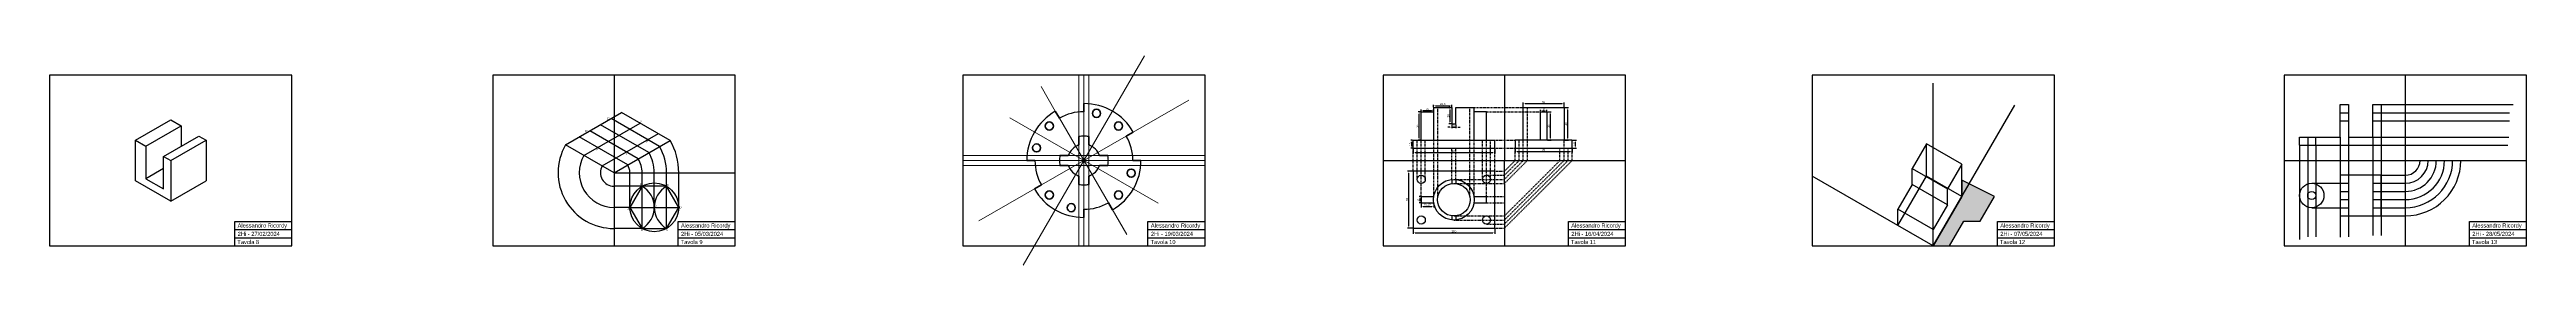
# Model space of a CAD drawing. Header units: millimetres. Extents: x 3231 to 36513, y 3878 to 11424.
# Drawn here: x 25110 to 28147, y 4522 to 4779 of the extents above; entities that cross this region are included whole.
import ezdxf

# ---------------------------------------------------------------- set-up
doc = ezdxf.new("R2010")
doc.units = ezdxf.units.MM
doc.linetypes.add('JIS_02_0.7', pattern=[1.35, 0.75, -0.6])
doc.layers.add('squadratura', color=7, linetype='Continuous', plot=False)
doc.layers.add('tav 10 guide', color=4, linetype='Continuous', lineweight=20)
doc.layers.add('tav 11 pezzo meccanico', color=5, linetype='Continuous', lineweight=30)
for name, color, linetype in [('tav 11 linee nascoste', 4, 'JIS_02_0.7'), ('tav 11 quotatura', 7, 'Continuous'), ('tav 12 assi', 202, 'Continuous'), ('tav 12 forme', 7, 'Continuous'), ('tav 12 ombre', 3, 'Continuous'), ('tav 13 linee', 7, 'Continuous'), ('tav 13 linee di costr', 3, 'Continuous'), ('tav 7 8 9 11 costruzione', 7, 'Continuous')]:
    doc.layers.add(name, color=color, linetype=linetype)
doc.styles.get("Standard").update_dxf_attribs({"font": 'arial.ttf'})
doc.dimstyles.new('ISO-25', dxfattribs={"dimtxt": 2.5, "dimasz": 2.5, "dimexe": 1.25, "dimexo": 0.625, "dimtad": 1, "dimtxsty": 'Standard', "dimcen": 2.5, "dimadec": 0, "dimazin": 0, "dimtfac": 1, "dimtmove": 0, "dimatfit": 3, "dimfxl": 1, "dimarcsym": 0})

# ---------------------------------------------------------------- blocks, each defined once
blk = doc.blocks.new('*U3')
at = {"layer": 'tav 11 pezzo meccanico', "lineweight": 80}
for p, q in [((0, 30.3), (5, 21.7)), ((-35, -30.3), (-25, -30.3)), ((15.9, -24.3), (5.6, -24.3)), ((29, -11.2), (29, -0.9))]:
    blk.add_line(p, q, dxfattribs=at)
for centre in [(-7.4, 12.1), (-23, -14.8)]:
    blk.add_circle(centre, 5, dxfattribs=at)
at = {"layer": 'tav 11 pezzo meccanico'}
for radius, start, end in [(70, 120.0035, 180.0031), (60, 90.0031, 120.004), (30, 168.4703, 180.0071), (20, 107.4673, 162.5536), (30, 90.0062, 101.5433)]:
    blk.add_arc((35, -30.3), radius, start, end, dxfattribs=at)
blk = doc.blocks.new('*U4')
at = {"layer": 'tav 11 pezzo meccanico', "color": 0, "linetype": 'ByBlock', "lineweight": -2, "transparency": 16777216}
blk.add_blockref('*U3', (26343.3, 4680.4), dxfattribs=at)
for p, rotation in [((26408.6, 4685.1), 270.0000000000001), ((26348, 4615.1), 90.00000000000001), ((26413.3, 4619.8), 180)]:
    blk.add_blockref('*U3', p, dxfattribs=dict(at, rotation=rotation))
blk = doc.blocks.new('*D6')
at = {"layer": 'Defpoints', "color": 0, "transparency": 16777216}
for p in [(26781.9, 4566.9), (26881.9, 4566.9), (26881.9, 4561.1)]:
    blk.add_point(p, dxfattribs=at)
at = {"layer": 'tav 11 quotatura', "color": 0, "lineweight": -2, "transparency": 16777216}
for p, q in [((26781.9, 4566.3), (26781.9, 4559.9)), ((26784.4, 4561.1), (26879.4, 4561.1)), ((26881.9, 4566.3), (26881.9, 4559.9))]:
    blk.add_line(p, q, dxfattribs=at)
at = {"layer": 'tav 11 quotatura', "color": 0, "transparency": 16777216}
for points in [[(26784.4, 4561.6), (26784.4, 4560.7), (26781.9, 4561.1)], [(26879.4, 4561.6), (26879.4, 4560.7), (26881.9, 4561.1)]]:
    blk.add_solid(points, dxfattribs=at)
at = {"layer": 'tav 11 quotatura', "color": 0, "transparency": 16777216, "insert": (26831.9, 4563), "char_height": 2.5, "attachment_point": 5}
blk.add_mtext('100', dxfattribs=at)
blk = doc.blocks.new('*D7')
at = {"layer": 'Defpoints', "color": 0, "transparency": 16777216}
for p in [(26781.9, 4636.9), (26776.3, 4566.9), (26781.9, 4566.9)]:
    blk.add_point(p, dxfattribs=at)
at = {"layer": 'tav 11 quotatura', "color": 0, "lineweight": -2, "transparency": 16777216}
for p, q in [((26781.2, 4636.9), (26775.1, 4636.9)), ((26776.3, 4634.4), (26776.3, 4569.4)), ((26781.2, 4566.9), (26775.1, 4566.9))]:
    blk.add_line(p, q, dxfattribs=at)
at = {"layer": 'tav 11 quotatura', "color": 0, "transparency": 16777216}
for points in [[(26775.9, 4634.4), (26776.7, 4634.4), (26776.3, 4636.9)], [(26775.9, 4569.4), (26776.7, 4569.4), (26776.3, 4566.9)]]:
    blk.add_solid(points, dxfattribs=at)
at = {"layer": 'tav 11 quotatura', "color": 0, "transparency": 16777216, "insert": (26774.4, 4601.9), "char_height": 2.5, "attachment_point": 5, "rotation": 90}
blk.add_mtext('70', dxfattribs=at)
blk = doc.blocks.new('*D9')
at = {"layer": 'Defpoints', "color": 0, "transparency": 16777216}
for p in [(26916.9, 4715.1), (26966.9, 4720.2), (26966.9, 4715.1)]:
    blk.add_point(p, dxfattribs=at)
at = {"layer": 'tav 11 quotatura', "color": 0, "lineweight": -2, "transparency": 16777216}
for p, q in [((26916.9, 4715.7), (26916.9, 4721.5)), ((26919.4, 4720.2), (26964.4, 4720.2)), ((26966.9, 4715.7), (26966.9, 4721.5))]:
    blk.add_line(p, q, dxfattribs=at)
at = {"layer": 'tav 11 quotatura', "color": 0, "transparency": 16777216}
for points in [[(26919.4, 4720.6), (26919.4, 4719.8), (26916.9, 4720.2)], [(26964.4, 4720.6), (26964.4, 4719.8), (26966.9, 4720.2)]]:
    blk.add_solid(points, dxfattribs=at)
at = {"layer": 'tav 11 quotatura', "color": 0, "transparency": 16777216, "insert": (26941.9, 4722.1), "char_height": 2.5, "attachment_point": 5}
blk.add_mtext('50', dxfattribs=at)
blk = doc.blocks.new('*D14')
at = {"layer": 'Defpoints', "color": 0, "transparency": 16777216}
for p in [(26937.9, 4710.1), (26945.9, 4711.2), (26945.9, 4710.1)]:
    blk.add_point(p, dxfattribs=at)
at = {"layer": 'tav 11 quotatura', "color": 0, "lineweight": -2, "transparency": 16777216}
for p, q in [((26937.9, 4710.7), (26937.9, 4712.4)), ((26940.4, 4711.2), (26943.4, 4711.2)), ((26945.9, 4710.7), (26945.9, 4712.4))]:
    blk.add_line(p, q, dxfattribs=at)
at = {"layer": 'tav 11 quotatura', "color": 0, "transparency": 16777216}
for points in [[(26940.4, 4711.6), (26940.4, 4710.7), (26937.9, 4711.2)], [(26943.4, 4711.6), (26943.4, 4710.7), (26945.9, 4711.2)]]:
    blk.add_solid(points, dxfattribs=at)
at = {"layer": 'tav 11 quotatura', "color": 0, "transparency": 16777216, "insert": (26941.9, 4713.1), "char_height": 2.5, "attachment_point": 5}
blk.add_mtext('8', dxfattribs=at)
blk = doc.blocks.new('*D15')
at = {"layer": 'Defpoints', "color": 0, "transparency": 16777216}
for p in [(26945.9, 4710.1), (26945.9, 4675.1), (26949.9, 4675.1)]:
    blk.add_point(p, dxfattribs=at)
at = {"layer": 'tav 11 quotatura', "color": 0, "lineweight": -2, "transparency": 16777216}
for p, q in [((26946.6, 4710.1), (26951.1, 4710.1)), ((26949.9, 4707.6), (26949.9, 4677.6)), ((26946.6, 4675.1), (26951.1, 4675.1))]:
    blk.add_line(p, q, dxfattribs=at)
at = {"layer": 'tav 11 quotatura', "color": 0, "transparency": 16777216}
for points in [[(26949.4, 4707.6), (26950.3, 4707.6), (26949.9, 4710.1)], [(26949.4, 4677.6), (26950.3, 4677.6), (26949.9, 4675.1)]]:
    blk.add_solid(points, dxfattribs=at)
at = {"layer": 'tav 11 quotatura', "color": 0, "transparency": 16777216, "insert": (26948, 4692.6), "char_height": 2.5, "attachment_point": 5, "rotation": 90}
blk.add_mtext('35', dxfattribs=at)
blk = doc.blocks.new('*D16')
at = {"layer": 'Defpoints', "color": 0, "transparency": 16777216}
for p in [(26906.9, 4665.1), (26976.9, 4665.1), (26976.9, 4661.1)]:
    blk.add_point(p, dxfattribs=at)
at = {"layer": 'tav 11 quotatura', "color": 0, "lineweight": -2, "transparency": 16777216}
for p, q in [((26906.9, 4664.5), (26906.9, 4659.8)), ((26909.4, 4661.1), (26974.4, 4661.1)), ((26976.9, 4664.5), (26976.9, 4659.8))]:
    blk.add_line(p, q, dxfattribs=at)
at = {"layer": 'tav 11 quotatura', "color": 0, "transparency": 16777216}
for points in [[(26909.4, 4661.5), (26909.4, 4660.7), (26906.9, 4661.1)], [(26974.4, 4661.5), (26974.4, 4660.7), (26976.9, 4661.1)]]:
    blk.add_solid(points, dxfattribs=at)
at = {"layer": 'tav 11 quotatura', "color": 0, "transparency": 16777216, "insert": (26941.9, 4663), "char_height": 2.5, "attachment_point": 5}
blk.add_mtext('70', dxfattribs=at)
blk = doc.blocks.new('*D17')
at = {"layer": 'Defpoints', "color": 0, "transparency": 16777216}
for p in [(26976.9, 4675.1), (26976.9, 4665.1), (26980.9, 4675.1)]:
    blk.add_point(p, dxfattribs=at)
at = {"layer": 'tav 11 quotatura', "color": 0, "lineweight": -2, "transparency": 16777216}
for p, q in [((26977.6, 4675.1), (26982.1, 4675.1)), ((26977.6, 4665.1), (26982.1, 4665.1)), ((26980.9, 4667.6), (26980.9, 4672.6))]:
    blk.add_line(p, q, dxfattribs=at)
at = {"layer": 'tav 11 quotatura', "color": 0, "transparency": 16777216}
for points in [[(26980.4, 4672.6), (26981.3, 4672.6), (26980.9, 4675.1)], [(26980.4, 4667.6), (26981.3, 4667.6), (26980.9, 4665.1)]]:
    blk.add_solid(points, dxfattribs=at)
at = {"layer": 'tav 11 quotatura', "color": 0, "transparency": 16777216, "insert": (26979, 4670.1), "char_height": 2.5, "attachment_point": 5, "rotation": 90}
blk.add_mtext('10', dxfattribs=at)
blk = doc.blocks.new('*D18')
at = {"layer": 'Defpoints', "color": 0, "transparency": 16777216}
for p in [(26966.9, 4715.1), (26966.9, 4675.1), (26971.2, 4675.1)]:
    blk.add_point(p, dxfattribs=at)
at = {"layer": 'tav 11 quotatura', "color": 0, "lineweight": -2, "transparency": 16777216}
for p, q in [((26967.6, 4715.1), (26972.4, 4715.1)), ((26971.2, 4712.6), (26971.2, 4677.6)), ((26967.6, 4675.1), (26972.4, 4675.1))]:
    blk.add_line(p, q, dxfattribs=at)
at = {"layer": 'tav 11 quotatura', "color": 0, "transparency": 16777216}
for points in [[(26970.8, 4712.6), (26971.6, 4712.6), (26971.2, 4715.1)], [(26970.8, 4677.6), (26971.6, 4677.6), (26971.2, 4675.1)]]:
    blk.add_solid(points, dxfattribs=at)
at = {"layer": 'tav 11 quotatura', "color": 0, "transparency": 16777216, "insert": (26969.3, 4695.1), "char_height": 2.5, "attachment_point": 5, "rotation": 90}
blk.add_mtext('40', dxfattribs=at)
blk = doc.blocks.new('*D19')
at = {"layer": 'Defpoints', "color": 0, "transparency": 16777216}
for p in [(26791.9, 4597.9), (26807.2, 4597.9), (26807.2, 4593.6)]:
    blk.add_point(p, dxfattribs=at)
at = {"layer": 'tav 11 quotatura', "color": 0, "lineweight": -2, "transparency": 16777216}
for p, q in [((26791.9, 4597.3), (26791.9, 4592.4)), ((26794.4, 4593.6), (26804.7, 4593.6)), ((26807.2, 4597.3), (26807.2, 4592.4))]:
    blk.add_line(p, q, dxfattribs=at)
at = {"layer": 'tav 11 quotatura', "color": 0, "transparency": 16777216}
for points in [[(26794.4, 4594.1), (26794.4, 4593.2), (26791.9, 4593.6)], [(26804.7, 4594.1), (26804.7, 4593.2), (26807.2, 4593.6)]]:
    blk.add_solid(points, dxfattribs=at)
at = {"layer": 'tav 11 quotatura', "color": 0, "transparency": 16777216, "insert": (26799.5, 4595.8), "char_height": 2.5, "attachment_point": 5}
blk.add_mtext('15,32', dxfattribs=at)
blk = doc.blocks.new('*D20')
at = {"layer": 'Defpoints', "color": 0, "transparency": 16777216}
for p in [(26790.3, 4597.9), (26791.9, 4605.9), (26791.9, 4597.9)]:
    blk.add_point(p, dxfattribs=at)
at = {"layer": 'tav 11 quotatura', "color": 0, "lineweight": -2, "transparency": 16777216}
for p, q in [((26791.2, 4605.9), (26789.1, 4605.9)), ((26791.2, 4597.9), (26789.1, 4597.9)), ((26790.3, 4603.4), (26790.3, 4600.4))]:
    blk.add_line(p, q, dxfattribs=at)
at = {"layer": 'tav 11 quotatura', "color": 0, "transparency": 16777216}
for points in [[(26789.9, 4603.4), (26790.8, 4603.4), (26790.3, 4605.9)], [(26789.9, 4600.4), (26790.8, 4600.4), (26790.3, 4597.9)]]:
    blk.add_solid(points, dxfattribs=at)
at = {"layer": 'tav 11 quotatura', "color": 0, "transparency": 16777216, "insert": (26788.4, 4601.9), "char_height": 2.5, "attachment_point": 5, "rotation": 90}
blk.add_mtext('8', dxfattribs=at)
blk = doc.blocks.new('*D22')
at = {"layer": 'Defpoints', "color": 0, "transparency": 16777216}
for p in [(26781.9, 4665.1), (26881.9, 4665.1), (26881.9, 4660)]:
    blk.add_point(p, dxfattribs=at)
at = {"layer": 'tav 11 quotatura', "color": 0, "lineweight": -2, "transparency": 16777216}
for p, q in [((26781.9, 4664.5), (26781.9, 4658.8)), ((26784.4, 4660), (26879.4, 4660)), ((26881.9, 4664.5), (26881.9, 4658.8))]:
    blk.add_line(p, q, dxfattribs=at)
at = {"layer": 'tav 11 quotatura', "color": 0, "transparency": 16777216}
for points in [[(26784.4, 4660.4), (26784.4, 4659.6), (26781.9, 4660)], [(26879.4, 4660.4), (26879.4, 4659.6), (26881.9, 4660)]]:
    blk.add_solid(points, dxfattribs=at)
at = {"layer": 'tav 11 quotatura', "color": 0, "transparency": 16777216, "insert": (26831.9, 4661.9), "char_height": 2.5, "attachment_point": 5}
blk.add_mtext('100', dxfattribs=at)
blk = doc.blocks.new('*D23')
at = {"layer": 'Defpoints', "color": 0, "transparency": 16777216}
for p in [(26780.4, 4675.1), (26781.9, 4675.1), (26781.9, 4665.1)]:
    blk.add_point(p, dxfattribs=at)
at = {"layer": 'tav 11 quotatura', "color": 0, "lineweight": -2, "transparency": 16777216}
for p, q in [((26781.2, 4675.1), (26779.1, 4675.1)), ((26781.2, 4665.1), (26779.1, 4665.1)), ((26780.4, 4667.6), (26780.4, 4672.6))]:
    blk.add_line(p, q, dxfattribs=at)
at = {"layer": 'tav 11 quotatura', "color": 0, "transparency": 16777216}
for points in [[(26780, 4672.6), (26780.8, 4672.6), (26780.4, 4675.1)], [(26780, 4667.6), (26780.8, 4667.6), (26780.4, 4665.1)]]:
    blk.add_solid(points, dxfattribs=at)
at = {"layer": 'tav 11 quotatura', "color": 0, "transparency": 16777216, "insert": (26778.5, 4670.1), "char_height": 2.5, "attachment_point": 5, "rotation": 90}
blk.add_mtext('10', dxfattribs=at)
blk = doc.blocks.new('*D24')
at = {"layer": 'Defpoints', "color": 0, "transparency": 16777216}
for p in [(26806.9, 4715.1), (26829.4, 4717.4), (26829.4, 4715.1)]:
    blk.add_point(p, dxfattribs=at)
at = {"layer": 'tav 11 quotatura', "color": 0, "lineweight": -2, "transparency": 16777216}
for p, q in [((26806.9, 4715.7), (26806.9, 4718.6)), ((26809.4, 4717.4), (26826.9, 4717.4)), ((26829.4, 4715.7), (26829.4, 4718.6))]:
    blk.add_line(p, q, dxfattribs=at)
at = {"layer": 'tav 11 quotatura', "color": 0, "transparency": 16777216}
for points in [[(26809.4, 4717.8), (26809.4, 4717), (26806.9, 4717.4)], [(26826.9, 4717.8), (26826.9, 4717), (26829.4, 4717.4)]]:
    blk.add_solid(points, dxfattribs=at)
at = {"layer": 'tav 11 quotatura', "color": 0, "transparency": 16777216, "insert": (26818.1, 4719.5), "char_height": 2.5, "attachment_point": 5}
blk.add_mtext('22,5', dxfattribs=at)
blk = doc.blocks.new('*D25')
at = {"layer": 'Defpoints', "color": 0, "transparency": 16777216}
for p in [(26791.9, 4710.1), (26806.9, 4711.7), (26806.9, 4710.1)]:
    blk.add_point(p, dxfattribs=at)
at = {"layer": 'tav 11 quotatura', "color": 0, "lineweight": -2, "transparency": 16777216}
for p, q in [((26791.9, 4710.7), (26791.9, 4713)), ((26794.4, 4711.7), (26804.4, 4711.7)), ((26806.9, 4710.7), (26806.9, 4713))]:
    blk.add_line(p, q, dxfattribs=at)
at = {"layer": 'tav 11 quotatura', "color": 0, "transparency": 16777216}
for points in [[(26794.4, 4712.2), (26794.4, 4711.3), (26791.9, 4711.7)], [(26804.4, 4712.2), (26804.4, 4711.3), (26806.9, 4711.7)]]:
    blk.add_solid(points, dxfattribs=at)
at = {"layer": 'tav 11 quotatura', "color": 0, "transparency": 16777216, "insert": (26799.4, 4713.6), "char_height": 2.5, "attachment_point": 5}
blk.add_mtext('15', dxfattribs=at)
blk = doc.blocks.new('*D26')
at = {"layer": 'Defpoints', "color": 0, "transparency": 16777216}
for p in [(26789.3, 4710.1), (26791.9, 4710.1), (26791.9, 4675.1)]:
    blk.add_point(p, dxfattribs=at)
at = {"layer": 'tav 11 quotatura', "color": 0, "lineweight": -2, "transparency": 16777216}
for p, q in [((26791.2, 4710.1), (26788, 4710.1)), ((26789.3, 4677.6), (26789.3, 4707.6)), ((26791.2, 4675.1), (26788, 4675.1))]:
    blk.add_line(p, q, dxfattribs=at)
at = {"layer": 'tav 11 quotatura', "color": 0, "transparency": 16777216}
for points in [[(26788.9, 4707.6), (26789.7, 4707.6), (26789.3, 4710.1)], [(26788.9, 4677.6), (26789.7, 4677.6), (26789.3, 4675.1)]]:
    blk.add_solid(points, dxfattribs=at)
at = {"layer": 'tav 11 quotatura', "color": 0, "transparency": 16777216, "insert": (26787.4, 4692.6), "char_height": 2.5, "attachment_point": 5, "rotation": 90}
blk.add_mtext('35', dxfattribs=at)
blk = doc.blocks.new('*D27')
at = {"layer": 'Defpoints', "color": 0, "transparency": 16777216}
for p in [(26829.4, 4715.1), (26827, 4695.1), (26829.4, 4695.1)]:
    blk.add_point(p, dxfattribs=at)
at = {"layer": 'tav 11 quotatura', "color": 0, "lineweight": -2, "transparency": 16777216}
for p, q in [((26828.7, 4715.1), (26825.7, 4715.1)), ((26827, 4712.6), (26827, 4697.6)), ((26828.7, 4695.1), (26825.7, 4695.1))]:
    blk.add_line(p, q, dxfattribs=at)
at = {"layer": 'tav 11 quotatura', "color": 0, "transparency": 16777216}
for points in [[(26826.6, 4712.6), (26827.4, 4712.6), (26827, 4715.1)], [(26826.6, 4697.6), (26827.4, 4697.6), (26827, 4695.1)]]:
    blk.add_solid(points, dxfattribs=at)
at = {"layer": 'tav 11 quotatura', "color": 0, "transparency": 16777216, "insert": (26825.1, 4705.1), "char_height": 2.5, "attachment_point": 5, "rotation": 90}
blk.add_mtext('20', dxfattribs=at)
blk = doc.blocks.new('*D28')
at = {"layer": 'Defpoints', "color": 0, "transparency": 16777216}
for p in [(26829.4, 4695.1), (26834.4, 4695.1), (26834.4, 4691.2)]:
    blk.add_point(p, dxfattribs=at)
at = {"layer": 'tav 11 quotatura', "color": 0, "lineweight": -2, "transparency": 16777216}
for p, q in [((26826.9, 4691.2), (26824.4, 4691.2)), ((26829.4, 4694.5), (26829.4, 4689.9)), ((26829.4, 4691.2), (26834.4, 4691.2)), ((26834.4, 4694.5), (26834.4, 4689.9)), ((26836.9, 4691.2), (26839.4, 4691.2))]:
    blk.add_line(p, q, dxfattribs=at)
at = {"layer": 'tav 11 quotatura', "color": 0, "transparency": 16777216}
for points in [[(26826.9, 4691.6), (26826.9, 4690.8), (26829.4, 4691.2)], [(26836.9, 4691.6), (26836.9, 4690.8), (26834.4, 4691.2)]]:
    blk.add_solid(points, dxfattribs=at)
at = {"layer": 'tav 11 quotatura', "color": 0, "transparency": 16777216, "insert": (26831.9, 4693.1), "char_height": 2.5, "attachment_point": 5}
blk.add_mtext('5', dxfattribs=at)

msp = doc.modelspace()

# ---------------------------------------------------------------- hatches: boundary and pattern name
at = {"layer": 'tav 12 ombre', "true_color": 0x136734}
h = msp.add_hatch(color=116, dxfattribs=at)
h.dxf.hatch_style = 1
h.paths.add_polyline_path([(27494.543, 4605.734), (27463.503, 4621.253), (27419.543, 4545.112), (27439.543, 4545.112), (27457.043, 4575.423), (27477.043, 4575.423)])
h.paths.add_polyline_path([(27463.503, 4621.253), (27454.543, 4625.734), (27454.543, 4605.734)])

# ---------------------------------------------------------------- linework, layer by layer
at = {"layer": 'squadratura'}
for p, q in [((25337.404, 4565.112), (25407.404, 4565.112)), ((25337.404, 4555.112), (25407.404, 4555.112)), ((25880.891, 4565.112), (25950.891, 4565.112)), ((25880.891, 4555.112), (25950.891, 4555.112)), ((26456.806, 4565.112), (26526.806, 4565.112)), ((26456.806, 4555.112), (26526.806, 4555.112)), ((26972.217, 4565.112), (27042.217, 4565.112)), ((26972.217, 4555.112), (27042.217, 4555.112)), ((27498.043, 4565.112), (27568.043, 4565.112)), ((27498.043, 4555.112), (27568.043, 4555.112)), ((28076.623, 4565.112), (28146.623, 4565.112)), ((28076.623, 4555.112), (28146.623, 4555.112))]:
    msp.add_line(p, q, dxfattribs=at)
for points in [[(25110.404, 4545.112), (25407.404, 4545.112), (25407.404, 4755.112), (25110.404, 4755.112)], [(25653.891, 4545.112), (25950.891, 4545.112), (25950.891, 4755.112), (25653.891, 4755.112)], [(26229.806, 4545.112), (26526.806, 4545.112), (26526.806, 4755.112), (26229.806, 4755.112)], [(26745.217, 4545.112), (27042.217, 4545.112), (27042.217, 4755.112), (26745.217, 4755.112)], [(27271.043, 4545.112), (27568.043, 4545.112), (27568.043, 4755.112), (27271.043, 4755.112)], [(27849.623, 4545.112), (28146.623, 4545.112), (28146.623, 4755.112), (27849.623, 4755.112)]]:
    msp.add_lwpolyline(points, close=True, dxfattribs=at)
for points in [[(25337.404, 4545.112), (25337.404, 4575.112), (25407.404, 4575.112)], [(25880.891, 4545.112), (25880.891, 4575.112), (25950.891, 4575.112)], [(26456.806, 4545.112), (26456.806, 4575.112), (26526.806, 4575.112)], [(26972.217, 4545.112), (26972.217, 4575.112), (27042.217, 4575.112)], [(27498.043, 4545.112), (27498.043, 4575.112), (27568.043, 4575.112)], [(28076.623, 4545.112), (28076.623, 4575.112), (28146.623, 4575.112)]]:
    msp.add_lwpolyline(points, dxfattribs=at)
at = {"layer": 'tav 10 guide'}
for p, q in [((26304.058, 4521.508), (26452.558, 4778.718)), ((26325.806, 4741.046), (26343.306, 4710.735)), ((26372.306, 4755.112), (26372.306, 4545.112)), ((26378.306, 4755.112), (26378.306, 4545.112)), ((26384.306, 4755.112), (26384.306, 4545.112)), ((26249.701, 4575.863), (26506.91, 4724.363)), ((26287.375, 4702.613), (26469.24, 4597.613)), ((26348.306, 4702.075), (26430.806, 4559.181)), ((26229.806, 4656.112), (26526.806, 4656.112)), ((26229.806, 4650.112), (26526.806, 4650.112)), ((26229.806, 4644.112), (26526.806, 4644.112))]:
    msp.add_line(p, q, dxfattribs=at)
at = {"layer": 'tav 11 linee nascoste'}
for p, q in [((26812.258, 4605.903), (26812.258, 4715.112)), ((26851.45, 4605.903), (26851.45, 4715.112)), ((26856.854, 4715.112), (26916.926, 4715.112)), ((26871.854, 4710.112), (26937.926, 4710.112)), ((26921.926, 4650.112), (26921.926, 4715.112)), ((26807.176, 4605.903), (26807.176, 4675.112)), ((26829.354, 4626.778), (26829.354, 4665.112)), ((26834.354, 4626.778), (26834.354, 4665.112)), ((26856.532, 4605.903), (26856.532, 4675.112)), ((26876.854, 4626.903), (26876.854, 4675.112)), ((26881.854, 4675.112), (26906.926, 4675.112)), ((26881.854, 4665.112), (26906.926, 4665.112)), ((26893.717, 4636.903), (26906.926, 4650.112)), ((26893.717, 4631.903), (26911.926, 4650.112)), ((26893.717, 4626.903), (26916.926, 4650.112)), ((26893.717, 4621.903), (26921.926, 4650.112)), ((26893.717, 4581.903), (26961.926, 4650.112)), ((26893.717, 4576.903), (26966.926, 4650.112)), ((26893.717, 4571.903), (26971.926, 4650.112)), ((26893.717, 4566.903), (26976.926, 4650.112)), ((26906.926, 4650.112), (26906.926, 4665.112)), ((26911.926, 4650.112), (26911.926, 4675.112)), ((26916.926, 4650.112), (26916.926, 4675.112)), ((26961.926, 4650.112), (26961.926, 4665.112)), ((26966.926, 4650.112), (26966.926, 4675.112)), ((26971.926, 4650.112), (26971.926, 4665.112)), ((26976.926, 4650.112), (26976.926, 4665.112)), ((26831.854, 4626.903), (26893.717, 4626.903)), ((26831.854, 4621.903), (26893.717, 4621.903)), ((26871.854, 4631.903), (26893.717, 4631.903)), ((26881.854, 4636.903), (26893.717, 4636.903)), ((26871.854, 4605.903), (26893.717, 4605.903)), ((26871.854, 4597.903), (26893.717, 4597.903)), ((26831.854, 4581.903), (26893.717, 4581.903)), ((26831.854, 4576.903), (26893.717, 4576.903)), ((26871.854, 4571.903), (26893.717, 4571.903)), ((26881.854, 4566.903), (26893.717, 4566.903))]:
    msp.add_line(p, q, dxfattribs=at)
for points in [[(26781.854, 4636.903), (26781.854, 4650.112), (26781.854, 4665.112)], [(26786.854, 4626.903), (26786.854, 4650.112), (26786.854, 4675.112)], [(26791.854, 4605.903), (26791.854, 4631.903), (26791.854, 4650.112), (26791.854, 4675.112)], [(26796.854, 4626.903), (26796.854, 4650.112), (26796.854, 4675.112)], [(26866.854, 4626.903), (26866.854, 4650.112), (26866.854, 4675.112)], [(26871.854, 4605.903), (26871.854, 4621.903), (26871.854, 4650.112), (26871.854, 4675.112)], [(26881.854, 4636.903), (26881.854, 4650.112), (26881.854, 4665.112)]]:
    msp.add_lwpolyline(points, dxfattribs=at)
at = {"layer": 'tav 11 pezzo meccanico'}
for p, q in [((26791.854, 4675.112), (26791.854, 4710.112)), ((26791.854, 4710.112), (26806.854, 4710.112)), ((26806.854, 4715.112), (26806.854, 4675.112)), ((26806.854, 4715.112), (26829.354, 4715.112)), ((26829.354, 4715.112), (26829.354, 4695.112)), ((26834.354, 4695.112), (26834.354, 4715.112)), ((26834.354, 4715.112), (26856.854, 4715.112)), ((26856.854, 4675.112), (26856.854, 4715.112)), ((26871.854, 4710.112), (26856.854, 4710.112)), ((26871.854, 4675.112), (26871.854, 4710.112)), ((26916.926, 4675.112), (26916.926, 4715.112)), ((26916.926, 4715.112), (26966.926, 4715.112)), ((26937.926, 4675.112), (26937.926, 4710.112)), ((26937.926, 4710.112), (26945.926, 4710.112)), ((26945.926, 4710.112), (26945.926, 4675.112)), ((26966.926, 4715.112), (26966.926, 4675.112)), ((26829.354, 4695.112), (26834.354, 4695.112)), ((26781.854, 4665.112), (26781.854, 4675.112)), ((26781.854, 4675.112), (26881.854, 4675.112)), ((26781.854, 4665.112), (26881.854, 4665.112)), ((26881.854, 4665.112), (26881.854, 4675.112)), ((26976.926, 4675.112), (26906.926, 4675.112)), ((26906.926, 4675.112), (26906.926, 4665.112)), ((26906.926, 4665.112), (26976.926, 4665.112)), ((26976.926, 4665.112), (26976.926, 4675.112)), ((26829.354, 4626.778), (26829.354, 4621.746)), ((26834.354, 4626.778), (26834.354, 4621.746)), ((26791.854, 4605.903), (26807.176, 4605.903)), ((26791.854, 4597.903), (26807.176, 4597.903)), ((26856.532, 4605.903), (26871.854, 4605.903)), ((26856.532, 4597.903), (26871.854, 4597.903)), ((26829.354, 4582.06), (26829.354, 4577.028)), ((26834.354, 4582.06), (26834.354, 4577.028))]:
    msp.add_line(p, q, dxfattribs=at)
msp.add_lwpolyline([(26881.854, 4566.903), (26881.854, 4636.903), (26781.854, 4636.903), (26781.854, 4566.903)], close=True, dxfattribs=at)
for points in [[(26791.854, 4605.903), (26791.854, 4597.903)], [(26871.854, 4597.903), (26871.854, 4605.903)]]:
    msp.add_lwpolyline(points, dxfattribs=at)
for centre, radius in [((26791.854, 4626.903), 5), ((26831.854, 4601.903), 25), ((26831.854, 4601.903), 20), ((26871.854, 4626.903), 5), ((26791.854, 4576.903), 5), ((26871.854, 4576.903), 5)]:
    msp.add_circle(centre, radius, dxfattribs=at)
at = {"layer": 'tav 12 assi'}
for q in [(27419.543, 4745.112), (27519.543, 4718.317), (27271.043, 4630.848)]:
    msp.add_line((27419.543, 4545.112), q, dxfattribs=at)
at = {"layer": 'tav 12 forme'}
for p, q in [((27411.242, 4670.734), (27393.742, 4640.423)), ((27411.242, 4630.734), (27411.242, 4670.734)), ((27454.543, 4645.734), (27411.242, 4670.734)), ((27454.543, 4645.734), (27437.043, 4615.423)), ((27454.543, 4605.734), (27454.543, 4645.734)), ((27376.242, 4570.112), (27411.242, 4630.734)), ((27393.742, 4620.423), (27376.242, 4590.112)), ((27393.742, 4620.423), (27393.742, 4640.423)), ((27393.742, 4640.423), (27437.043, 4615.423)), ((27437.043, 4595.423), (27393.742, 4620.423)), ((27454.543, 4605.734), (27411.242, 4630.734)), ((27437.043, 4595.423), (27437.043, 4615.423)), ((27454.543, 4605.734), (27454.543, 4625.734)), ((27376.242, 4570.112), (27376.242, 4590.112)), ((27419.543, 4565.112), (27376.242, 4590.112)), ((27419.543, 4545.112), (27454.543, 4605.734)), ((27437.043, 4595.423), (27419.543, 4565.112)), ((27419.543, 4545.112), (27376.242, 4570.112)), ((27419.543, 4545.112), (27419.543, 4565.112))]:
    msp.add_line(p, q, dxfattribs=at)
at = {"layer": 'tav 12 ombre'}
msp.add_lwpolyline([(27454.543, 4605.734), (27419.543, 4545.112), (27439.543, 4545.112), (27457.043, 4575.423), (27477.043, 4575.423), (27494.543, 4605.734), (27454.543, 4625.734)], close=True, dxfattribs=at)
at = {"layer": 'tav 13 linee'}
for p, q in [((27998.123, 4755.112), (27998.123, 4545.112)), ((27918.43, 4678.794), (27918.43, 4718.794)), ((27918.43, 4718.794), (27928.43, 4718.794)), ((27918.43, 4708.794), (27928.43, 4708.794)), ((27928.43, 4718.794), (27928.43, 4678.794)), ((27958.43, 4678.794), (27958.43, 4718.794)), ((27958.43, 4718.794), (27968.43, 4718.794)), ((27958.43, 4708.794), (27968.43, 4708.794)), ((27968.43, 4718.794), (27968.43, 4668.794)), ((27868.43, 4668.794), (27868.43, 4678.794)), ((27868.43, 4678.794), (27918.43, 4678.794)), ((27878.43, 4678.794), (27878.43, 4668.794)), ((27888.43, 4668.794), (27888.43, 4678.794)), ((27918.43, 4698.794), (27928.43, 4698.794)), ((27928.43, 4678.794), (27958.43, 4678.794)), ((27958.43, 4698.794), (27968.43, 4698.794)), ((27849.623, 4650.112), (28146.623, 4650.112)), ((27868.43, 4668.794), (27968.43, 4668.794)), ((27883.43, 4622.096), (27928.43, 4622.096)), ((27968.43, 4632.096), (27918.43, 4632.096)), ((27918.43, 4632.096), (27918.43, 4582.096)), ((27928.43, 4632.096), (27928.43, 4582.096)), ((27958.43, 4632.096), (27958.43, 4582.096)), ((27958.43, 4622.096), (27968.43, 4622.096)), ((27968.43, 4582.096), (27968.43, 4632.096)), ((27883.43, 4592.096), (27928.43, 4592.096)), ((27918.43, 4612.096), (27928.43, 4612.096)), ((27918.43, 4602.096), (27928.43, 4602.096)), ((27958.43, 4612.096), (27968.43, 4612.096)), ((27958.43, 4602.096), (27968.43, 4602.096)), ((27958.43, 4592.096), (27968.43, 4592.096)), ((27918.43, 4582.096), (27968.43, 4582.096)), ((27928.43, 4582.096), (27968.43, 4582.096))]:
    msp.add_line(p, q, dxfattribs=at)
for radius in [15, 5]:
    msp.add_circle((27883.43, 4607.096), radius, dxfattribs=at)
at = {"layer": 'tav 13 linee di costr'}
for p, q in [((27968.43, 4718.794), (28130.219, 4718.794)), ((27968.43, 4708.794), (28126.011, 4708.794)), ((27918.43, 4678.794), (27918.43, 4555.936)), ((27928.43, 4678.794), (27928.43, 4556.403)), ((27958.43, 4678.794), (27958.43, 4557.804)), ((27958.43, 4678.794), (28125.076, 4678.794)), ((27968.43, 4698.794), (28126.011, 4698.794)), ((27868.43, 4668.794), (27868.43, 4553.133)), ((27878.43, 4668.794), (27878.43, 4556.403)), ((27888.43, 4668.794), (27888.43, 4556.403)), ((27968.43, 4668.794), (27968.43, 4557.804)), ((27968.43, 4668.794), (28123.674, 4668.794)), ((27968.43, 4632.096), (27998.123, 4632.096)), ((27968.43, 4622.096), (27998.123, 4622.096)), ((27968.43, 4612.096), (27998.123, 4612.096)), ((27968.43, 4602.096), (27998.123, 4602.096)), ((27968.43, 4592.096), (27998.123, 4592.096)), ((27968.43, 4582.096), (27998.123, 4582.096))]:
    msp.add_line(p, q, dxfattribs=at)
for radius in [18.016, 28.016, 38.016, 48.016, 58.016, 68.016]:
    msp.add_arc((27998.123, 4650.112), radius, 270, 0, dxfattribs=at)
at = {"layer": 'tav 7 8 9 11 costruzione'}
for p, q in [((25802.391, 4755.112), (25802.391, 4545.112)), ((26893.717, 4755.112), (26893.717, 4650.112)), ((25742.978, 4669.418), (25811.699, 4709.095)), ((25871.112, 4674.793), (25811.699, 4709.095)), ((25215.602, 4675.112), (25258.904, 4700.112)), ((25228.593, 4667.612), (25271.894, 4692.612)), ((25250.243, 4655.112), (25293.545, 4680.112)), ((25258.904, 4700.112), (25271.894, 4692.612)), ((25271.894, 4692.612), (25271.894, 4667.612)), ((25293.545, 4680.112), (25302.205, 4675.112)), ((25819.151, 4644.793), (25759.738, 4679.095)), ((25765.478, 4656.428), (25834.199, 4696.104)), ((25832.141, 4652.293), (25772.728, 4686.595)), ((25845.132, 4659.793), (25785.719, 4694.095)), ((25787.978, 4643.438), (25856.699, 4683.114)), ((25858.122, 4667.293), (25798.709, 4701.595)), ((25215.602, 4625.112), (25215.602, 4675.112)), ((25215.602, 4675.112), (25228.593, 4667.612)), ((25228.593, 4667.612), (25228.593, 4627.612)), ((25250.243, 4615.112), (25250.243, 4655.112)), ((25250.243, 4655.112), (25258.904, 4650.112)), ((25258.904, 4650.112), (25302.205, 4675.112)), ((25258.904, 4650.112), (25258.904, 4600.112)), ((25302.205, 4675.112), (25302.205, 4625.112)), ((25802.391, 4635.116), (25742.978, 4669.418)), ((25802.391, 4635.116), (25871.112, 4674.793)), ((26745.217, 4650.112), (27042.217, 4650.112)), ((26893.717, 4636.903), (26893.717, 4650.112)), ((26976.926, 4665.112), (26976.926, 4665.112)), ((25258.904, 4600.112), (25215.602, 4625.112)), ((25250.243, 4640.112), (25228.593, 4627.612)), ((25228.593, 4627.612), (25250.243, 4615.112)), ((25258.904, 4600.112), (25302.205, 4625.112)), ((25802.391, 4635.116), (25950.891, 4635.116)), ((25836.744, 4618.473), (25802.391, 4618.473)), ((25821.744, 4592.492), (25821.744, 4635.116)), ((25836.744, 4566.512), (25836.744, 4635.116)), ((25851.744, 4592.492), (25851.744, 4635.116)), ((25866.744, 4566.512), (25866.744, 4635.116)), ((25881.744, 4592.492), (25881.744, 4635.116)), ((26893.717, 4631.903), (26893.717, 4636.903)), ((26893.717, 4626.903), (26893.717, 4631.903)), ((26893.717, 4621.903), (26893.717, 4626.903)), ((26893.717, 4621.903), (26893.717, 4545.112)), ((25821.744, 4592.492), (25802.391, 4592.492)), ((25821.744, 4592.492), (25881.744, 4592.492)), ((25836.744, 4566.512), (25802.391, 4566.512))]:
    msp.add_line(p, q, dxfattribs=at)
msp.add_lwpolyline([(25836.744, 4618.473), (25821.744, 4592.492), (25836.744, 4566.512), (25866.744, 4566.512), (25881.744, 4592.492), (25866.744, 4618.473), (25836.744, 4618.473)], dxfattribs=at)
msp.add_circle((25851.744, 4592.492), 30, dxfattribs=at)
for centre, radius, start, end in [((25802.391, 4635.116), 68.604, 150, 270), ((25802.391, 4635.116), 42.624, 150, 270), ((25802.391, 4635.116), 34.353, 0, 30), ((25802.391, 4635.116), 49.353, 0, 30), ((25802.391, 4635.116), 64.353, 0, 30), ((25802.391, 4635.116), 79.353, 0, 30), ((25802.391, 4635.116), 16.643, 150, 270), ((25802.391, 4635.116), 19.353, 0, 30), ((25821.744, 4592.492), 30, 300, 60), ((25881.744, 4592.492), 30, 120, 240)]:
    msp.add_arc(centre, radius, start, end, dxfattribs=at)

# ---------------------------------------------------------------- block references
at = {"layer": 'tav 11 pezzo meccanico', "lineweight": 80}
msp.add_blockref('*U4', (0, 0), dxfattribs=at)

# ---------------------------------------------------------------- texts
at = {"layer": 'squadratura'}
for s, p in [('Alessandro Ricordy', (25340.963, 4567.722)), ('2Hi - 27/02/2024', (25341.04, 4557.405)), ('Alessandro Ricordy', (25884.45, 4567.722)), ('2Hi - 05/03/2024', (25884.527, 4557.405)), ('Alessandro Ricordy', (26460.366, 4567.722)), ('2Hi - 19/03/2024', (26460.442, 4557.405)), ('Alessandro Ricordy', (26975.777, 4567.722)), ('2Hi - 16/04/2024', (26975.854, 4557.405)), ('Alessandro Ricordy', (27501.602, 4567.722)), ('2Hi - 07/05/2024', (27501.679, 4557.405)), ('Alessandro Ricordy', (28080.183, 4567.722)), ('2Hi - 28/05/2024', (28080.259, 4557.405)), ('Tavola 8', (25340.616, 4547.366)), ('Tavola 9', (25884.103, 4547.366)), ('Tavola 10', (26460.018, 4547.366)), ('Tavola 11', (26975.429, 4547.366)), ('Tavola 12', (27501.255, 4547.366)), ('Tavola 13', (28079.835, 4547.366))]:
    msp.add_text(s, height=5, dxfattribs=at).set_placement(p)
at = {"layer": 'tav 7 8 9 11 costruzione', "char_height": 2.5, "attachment_point": 1}
for s, insert in [("B'", (25766.862, 4687.742)), ("C'", (25793.55, 4702.809)), ("D'", (25833.358, 4699.697)), ("A'", (25780.615, 4665.092)), ("F'", (25816.679, 4659.482)), ("E'", (25842.13, 4674.4)), ('F', (25834.281, 4621.935)), ('E', (25867.421, 4621.089)), ('A', (25818.963, 4591.869)), ('V', (25852.366, 4595.518)), ('D', (25882.5, 4593.867)), ('B', (25835.445, 4566.079)), ('C', (25866.214, 4566.249))]:
    msp.add_mtext_dynamic_manual_height_columns(s, width=3.59749, gutter_width=12.5, heights=[0], dxfattribs=dict(at, insert=insert))

# ---------------------------------------------------------------- dimensions: what is measured, and where the dimension line sits
at = {"layer": 'tav 11 quotatura'}
for base, p1, p2, picture, middle in [((26789.269, 4710.112), (26791.854, 4675.112), (26791.854, 4710.112), '*D26', (26787.367, 4692.612)), ((26826.993, 4695.112), (26829.354, 4715.112), (26829.354, 4695.112), '*D27', (26825.092, 4705.112)), ((26949.856, 4675.112), (26945.926, 4710.112), (26945.926, 4675.112), '*D15', (26947.954, 4692.612)), ((26971.174, 4675.112), (26966.926, 4715.112), (26966.926, 4675.112), '*D18', (26969.273, 4695.112)), ((26780.397, 4675.112), (26781.854, 4665.112), (26781.854, 4675.112), '*D23', (26778.496, 4670.112)), ((26980.865, 4675.112), (26976.926, 4665.112), (26976.926, 4675.112), '*D17', (26978.963, 4670.112)), ((26776.303, 4566.903), (26781.854, 4636.903), (26781.854, 4566.903), '*D7', (26774.401, 4601.903)), ((26790.334, 4597.903), (26791.854, 4605.903), (26791.854, 4597.903), '*D20', (26788.432, 4601.903))]:
    dim = msp.add_linear_dim(base=base, p1=p1, p2=p2, angle=90, dimstyle='ISO-25', dxfattribs=at)
    dim.commit()
    dim.dimension.update_dxf_attribs({"geometry": picture, "text_midpoint": middle})
for base, p1, p2, picture, middle in [((26806.854, 4711.744), (26791.854, 4710.112), (26806.854, 4710.112), '*D25', (26799.354, 4713.645)), ((26829.354, 4717.384), (26806.854, 4715.112), (26829.354, 4715.112), '*D24', (26818.104, 4719.511)), ((26966.926, 4720.231), (26916.926, 4715.112), (26966.926, 4715.112), '*D9', (26941.926, 4722.133)), ((26945.926, 4711.164), (26937.926, 4710.112), (26945.926, 4710.112), '*D14', (26941.926, 4713.066)), ((26834.354, 4691.169), (26829.354, 4695.112), (26834.354, 4695.112), '*D28', (26831.854, 4693.065)), ((26881.854, 4660.026), (26781.854, 4665.112), (26881.854, 4665.112), '*D22', (26831.854, 4661.927)), ((26976.926, 4661.077), (26906.926, 4665.112), (26976.926, 4665.112), '*D16', (26941.926, 4662.978)), ((26807.176, 4593.638), (26791.854, 4597.903), (26807.176, 4597.903), '*D19', (26799.515, 4595.765)), ((26881.854, 4561.135), (26781.854, 4566.903), (26881.854, 4566.903), '*D6', (26831.854, 4563.036))]:
    dim = msp.add_linear_dim(base=base, p1=p1, p2=p2, dimstyle='ISO-25', dxfattribs=at)
    dim.commit()
    dim.dimension.update_dxf_attribs({"geometry": picture, "text_midpoint": middle})

doc.saveas('drawing.dxf')
